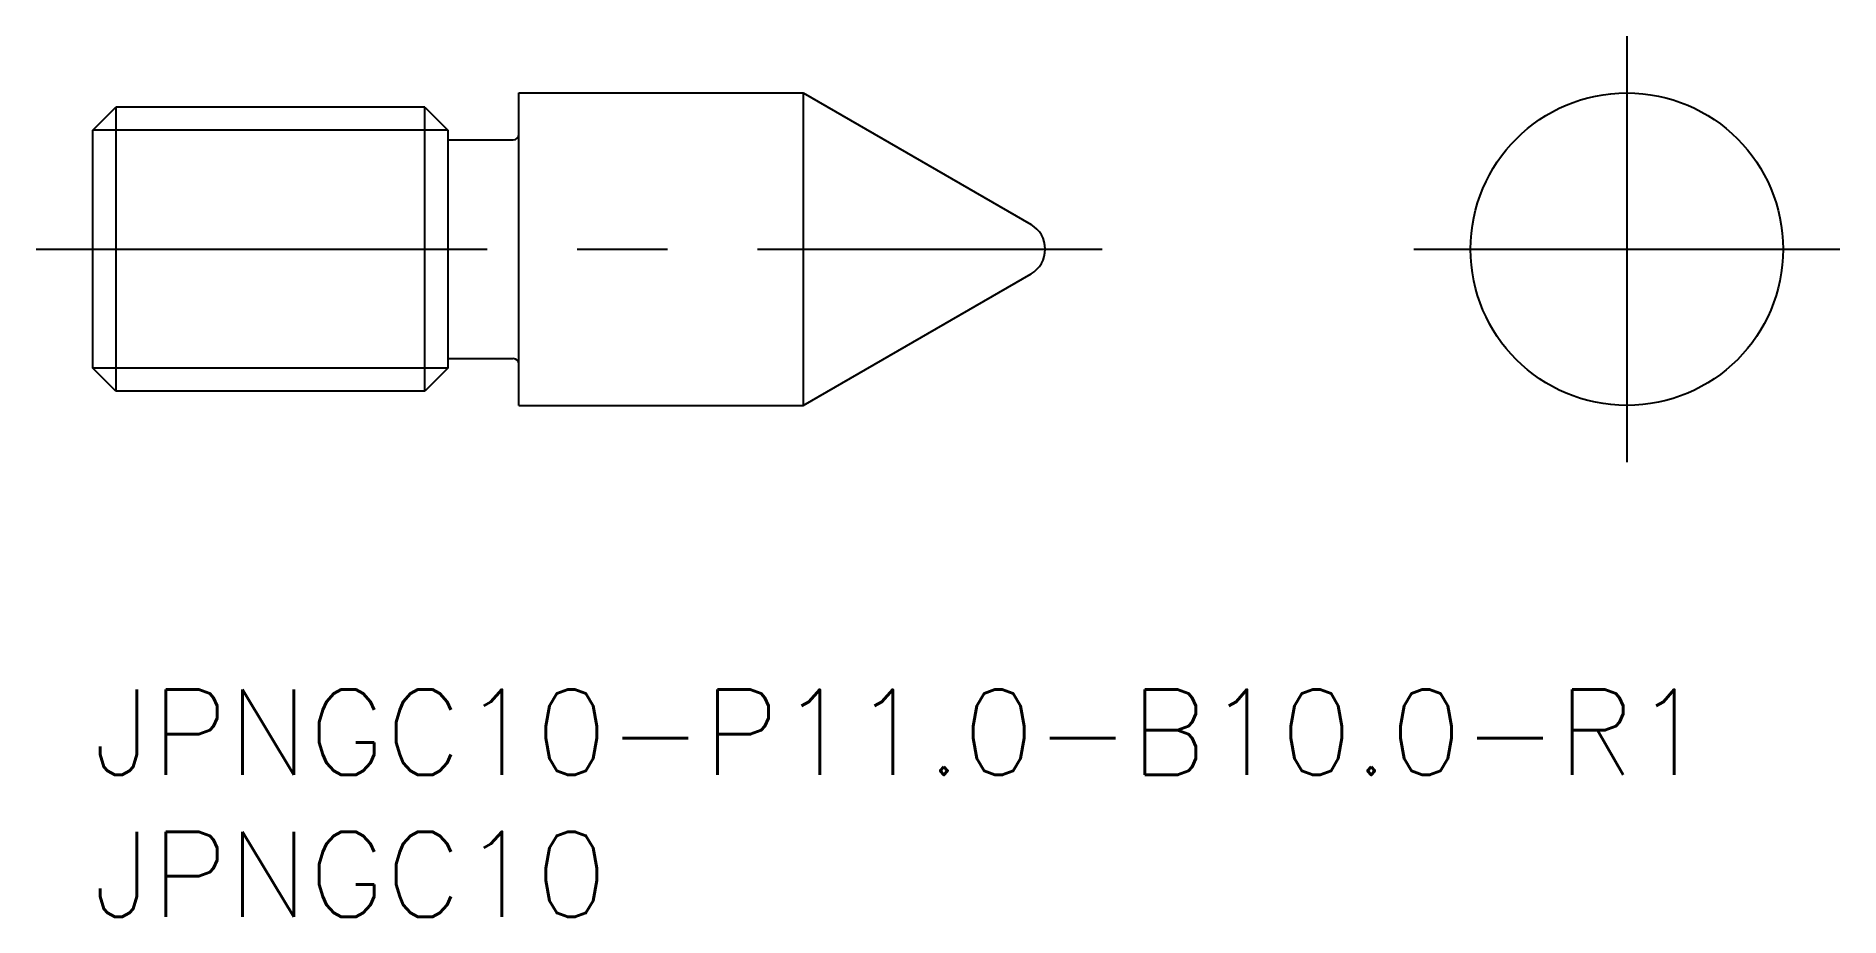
# Model space of a CAD drawing. Extents: x -2 to 61.5, y -8 to 23.
import ezdxf

# ---------------------------------------------------------------- set-up
doc = ezdxf.new("R2010")
doc.units = 0
doc.header["$LTSCALE"] = 0.5
doc.linetypes.add('CENTER', pattern=[50.8, 31.75, -6.35, 6.35, -6.35])
for name, color, linetype in [('MSM_CENTER', 1, 'CENTER'), ('MSM_CONTINUOUS', 7, 'CONTINUOUS'), ('MSM_NARROW', 5, 'CONTINUOUS'), ('MSM_PART_NUMBER', 7, 'CONTINUOUS')]:
    doc.layers.add(name, color=color, linetype=linetype)
doc.styles.get("Standard").update_dxf_attribs({"font": 'txt.shx', "height": 3, "bigfont": 'bigfont.shx'})

# ---------------------------------------------------------------- blocks, each defined once
blk = doc.blocks.new('*U2')
at = {"layer": 'MSM_PART_NUMBER'}
blk.add_text('JPNGC10-P11.0-B10.0-R1', height=3, dxfattribs=at).set_placement((0, -3))
blk = doc.blocks.new('*U3')
at = {"layer": 'MSM_PART_NUMBER'}
blk.add_text('JPNGC10', height=3, dxfattribs=at).set_placement((0, -8))

msp = doc.modelspace()

# ---------------------------------------------------------------- linework, layer by layer
at = {"layer": 'MSM_CENTER'}
for p, q in [((54.001, 23), (54.001, 8)), ((-2, 15.5), (35.526, 15.5)), ((46.501, 15.5), (61.501, 15.5))]:
    msp.add_line(p, q, dxfattribs=at)
at = {"layer": 'MSM_CONTINUOUS'}
for p, q in [((15, 21), (25, 21)), ((15, 10), (15, 21)), ((25, 21), (33.026, 16.366)), ((25, 21), (25, 10)), ((0, 19.688), (0.812, 20.5)), ((11.688, 20.5), (0.812, 20.5)), ((0.812, 20.5), (0.812, 10.5)), ((11.688, 10.5), (11.688, 20.5)), ((11.688, 20.5), (12.5, 19.688)), ((0, 11.312), (0, 19.688)), ((12.5, 19.688), (12.5, 11.312)), ((12.5, 19.35), (14.8, 19.35)), ((25, 10), (33.026, 14.634)), ((12.5, 11.65), (14.8, 11.65)), ((0.812, 10.5), (0, 11.312)), ((12.5, 11.312), (11.688, 10.5)), ((11.688, 10.5), (0.812, 10.5)), ((15, 10), (25, 10))]:
    msp.add_line(p, q, dxfattribs=at)
msp.add_circle((54.001, 15.5), 5.5, dxfattribs=at)
for centre, radius, start, end in [((14.8, 19.55), 0.2, 270, 0), ((32.526, 15.5), 1, 300, 60), ((14.8, 11.45), 0.2, 0, 90)]:
    msp.add_arc(centre, radius, start, end, dxfattribs=at)
at = {"layer": 'MSM_NARROW'}
for p, q in [((12.5, 19.688), (0, 19.688)), ((12.5, 11.312), (0, 11.312))]:
    msp.add_line(p, q, dxfattribs=at)

# ---------------------------------------------------------------- block references
at = {"layer": 'MSM_CONTINUOUS'}
for name in ['*U2', '*U3']:
    msp.add_blockref(name, (0, 0), dxfattribs=at)

doc.saveas('drawing.dxf')
